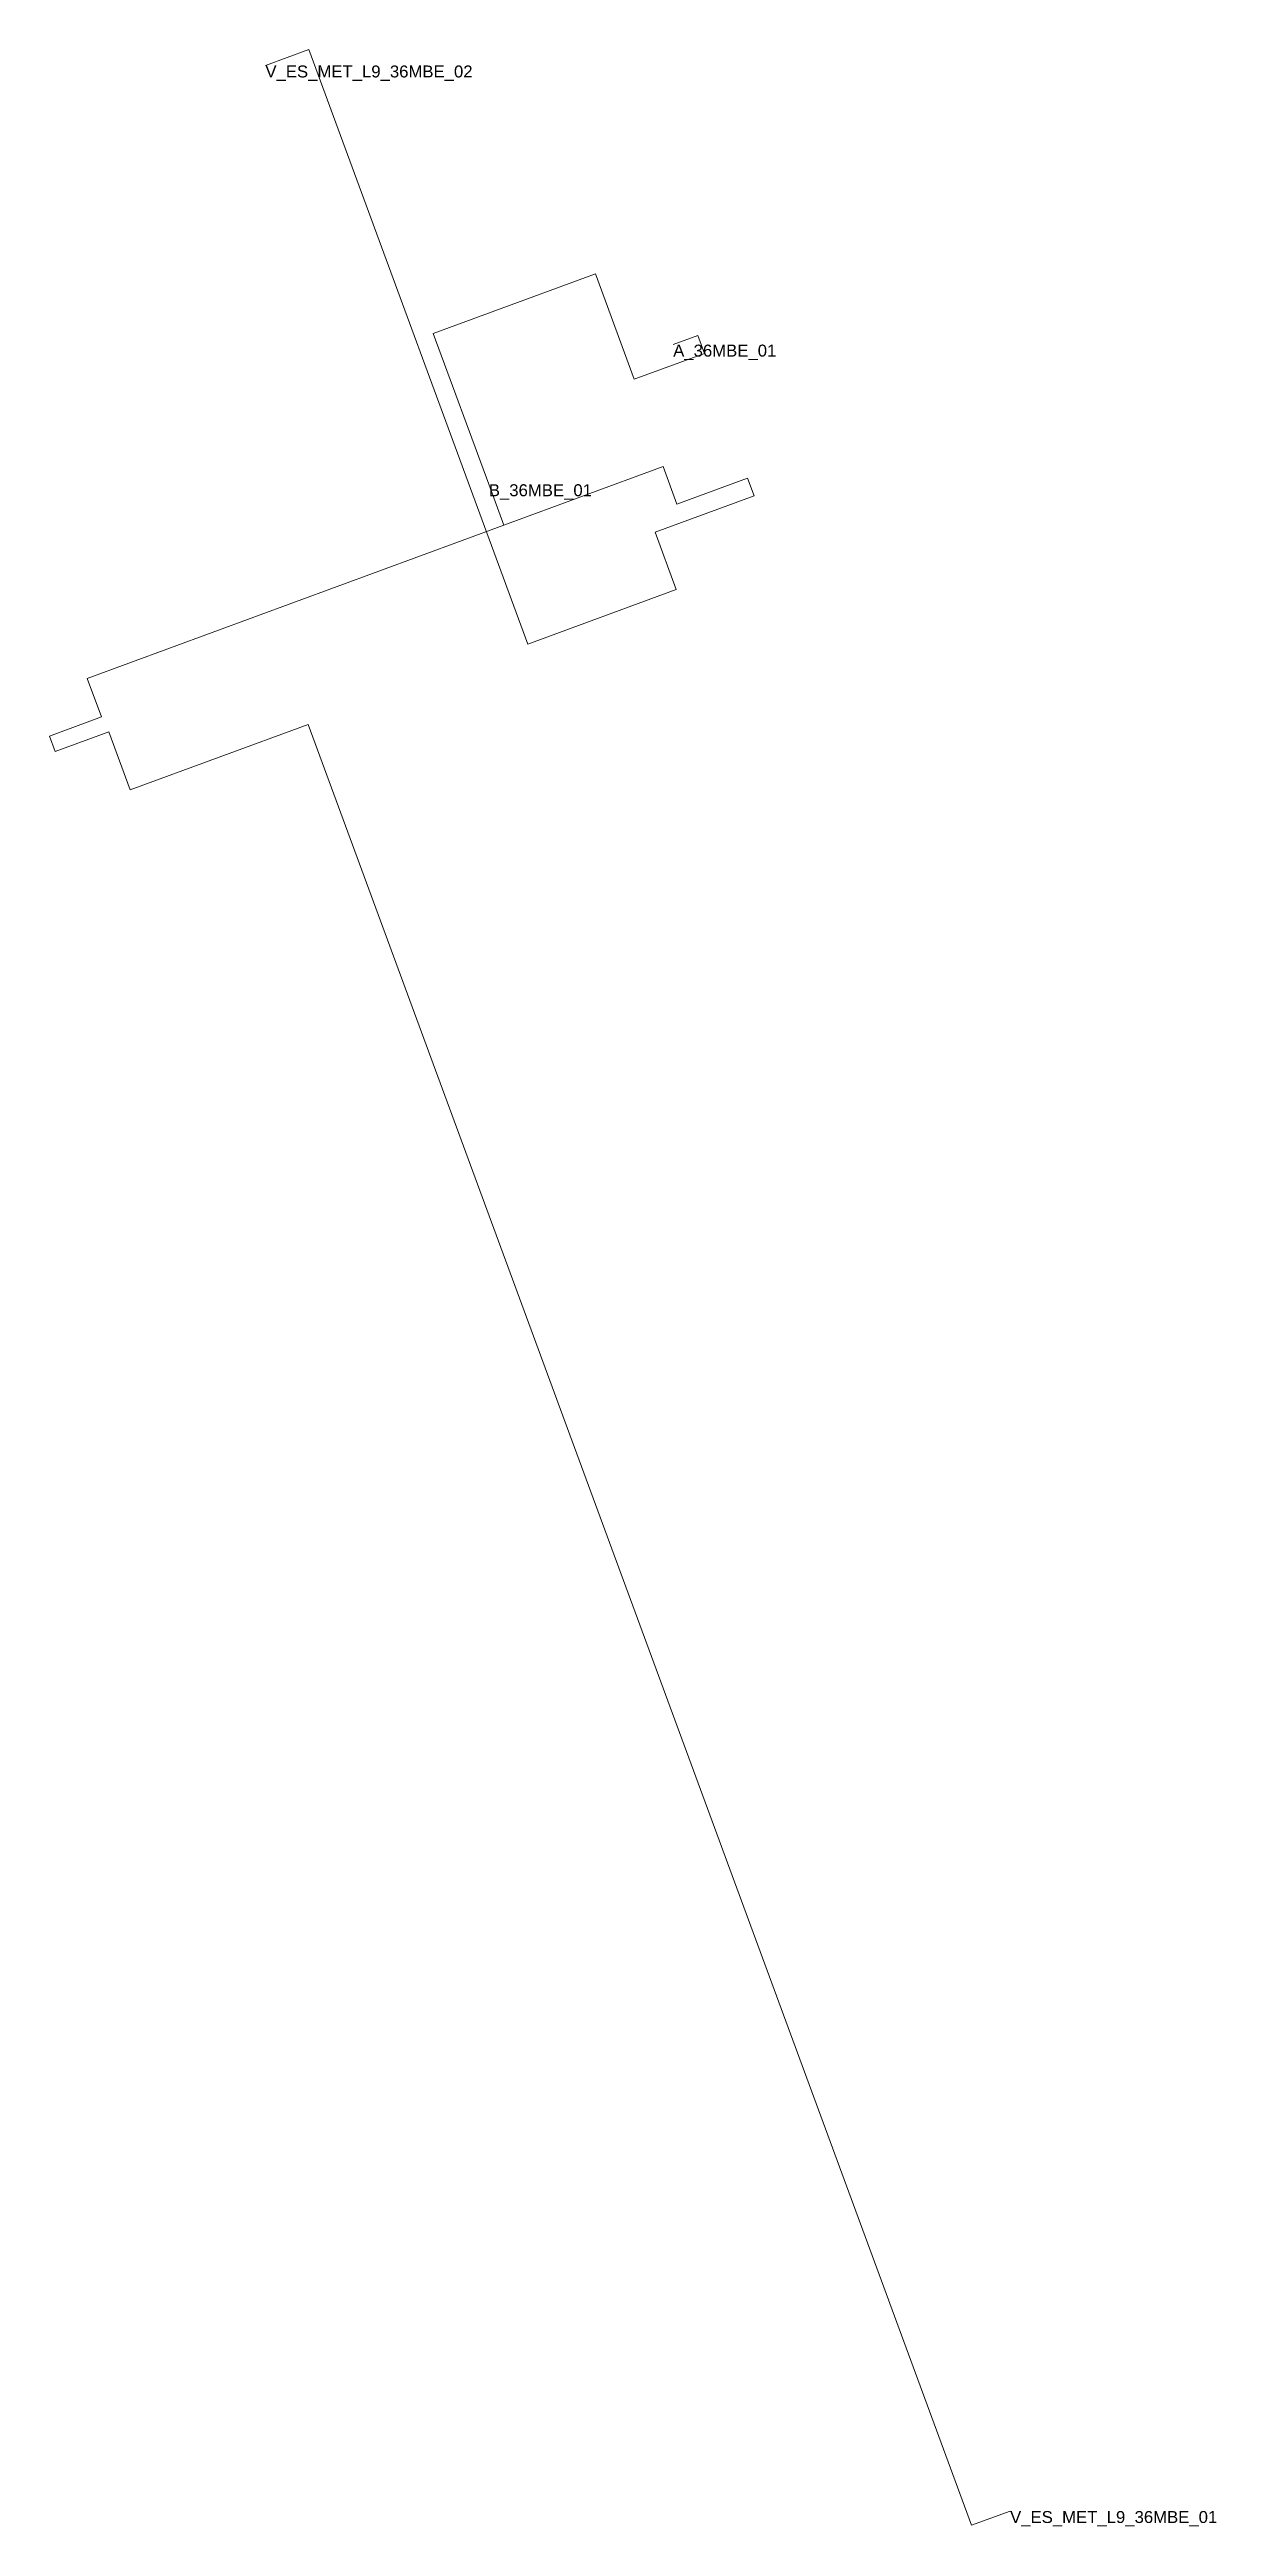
# Model space of a CAD drawing. Header units: metres. Extents: x 422420 to 422468, y 4573669 to 4573773.
import ezdxf
from ezdxf.enums import TextEntityAlignment as Align

# ---------------------------------------------------------------- set-up
doc = ezdxf.new("R2010")
doc.units = ezdxf.units.M
doc.header["$MEASUREMENT"] = 0
for name, color, linetype, lineweight, true_color in [('01_A_AccesTren_t', 40, 'Continuous', 0, 0xffd600), ('01_C_AccesExt_t', 251, 'Continuous', 0, 0x646464), ('01_I_AscensorD_l', 251, 'Continuous', 0, 0x646464), ('01_I_BarreraTarifaria_t', 251, 'Continuous', 0, 0x646464), ('01_I_HoritzontalD_l', 251, 'Continuous', 0, 0x646464)]:
    doc.layers.add(name, color=color, linetype=linetype, lineweight=lineweight, true_color=true_color)
doc.styles.add('Style-Arial', font='arial.ttf')

msp = doc.modelspace()

# ---------------------------------------------------------------- linework, layer by layer
at = {"layer": '01_I_AscensorD_l'}
for p, q in [((422446.757653, 4573760.950684), (422447.033519, 4573760.201707, -10)), ((422448.84385, 4573754.992774, -10), (422449.114561, 4573754.257793, -20)), ((422419.670039, 4573744.209945, -10), (422419.90901, 4573743.561134, -20))]:
    msp.add_line(p, q, dxfattribs=at)
at = {"layer": '01_I_HoritzontalD_l'}
for p, q in [((422445.731682, 4573760.572798), (422446.757653, 4573760.950684)), ((422438.028044, 4573754.735758, -10), (422438.655889, 4573753.03116, -10))]:
    msp.add_line(p, q, dxfattribs=at)
at = {"layer": '01_I_HoritzontalD_l', "flags": 128}
for points, elevation in [([(422449.114561, 4573754.257793), (422444.979264, 4573752.734665), (422445.862085, 4573750.337803), (422439.656556, 4573748.05216), (422430.501081, 4573772.909303), (422428.68982, 4573772.242173)], -20), ([(422438.028044, 4573754.735758), (422435.706595, 4573761.038491), (422442.481936, 4573763.534013), (422444.106405, 4573759.12358), (422447.033519, 4573760.201707)], -10), ([(422438.655889, 4573753.03116), (422445.308132, 4573755.481342), (422445.888953, 4573753.904414), (422448.84385, 4573754.992774)], -10), ([(422438.655889, 4573753.03116), (422421.245897, 4573746.618638), (422421.83885, 4573745.008771), (422419.670039, 4573744.209945)], -10), ([(422419.90901, 4573743.561134), (422422.142228, 4573744.383673), (422423.036724, 4573741.955093), (422430.475166, 4573744.694822), (422458.203134, 4573669.412588), (422459.810724, 4573670.004696)], -20)]:
    msp.add_lwpolyline(points, dxfattribs=dict(at, elevation=elevation))

# ---------------------------------------------------------------- texts
at = {"layer": '01_A_AccesTren_t', "style": 'Style-Arial'}
for s, p in [('V_ES_MET_L9_36MBE_02', (422428.68982, 4573772.242173, -20)), ('V_ES_MET_L9_36MBE_01', (422459.810724, 4573670.004696, -20))]:
    msp.add_text(s, height=0.5, dxfattribs=at).set_placement(p, align=Align.TOP_LEFT)
at = {"layer": '01_C_AccesExt_t', "style": 'Style-Arial'}
msp.add_text('A_36MBE_01', height=0.5, dxfattribs=at).set_placement((422445.731682, 4573760.572798), align=Align.TOP_LEFT)
at = {"layer": '01_I_BarreraTarifaria_t', "style": 'Style-Arial'}
msp.add_text('B_36MBE_01', height=0.5, dxfattribs=at).set_placement((422438.028044, 4573754.735758, -10), align=Align.TOP_LEFT)

doc.saveas('drawing.dxf')
